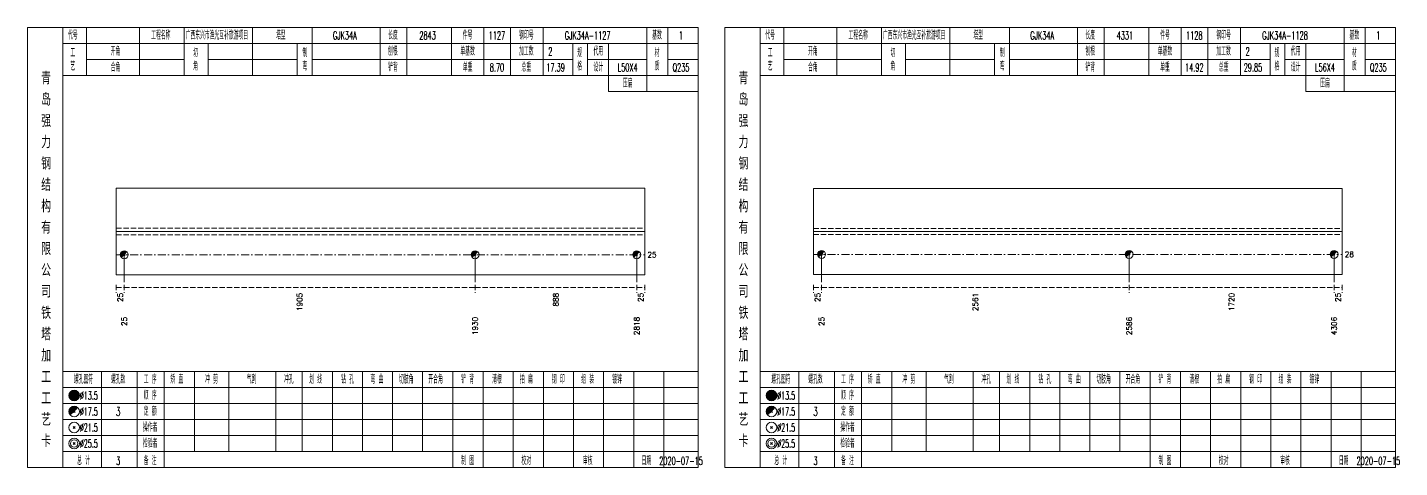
# Model space of a CAD drawing. Extents: x 0 to 2606, y -377 to 6479.
# Drawn here: x 2091 to 2606, y 1575 to 1740 of the extents above; entities that cross this region are included whole.
import ezdxf
from ezdxf.enums import TextEntityAlignment as Align

# ---------------------------------------------------------------- set-up
doc = ezdxf.new("R2010")
doc.units = 0
doc.header["$MEASUREMENT"] = 0
doc.linetypes.add('一点画线', pattern=[5.2, 3, -1, 0.2, -1])
doc.linetypes.add('虚线', pattern=[2.75, 2, -0.75])
doc.layers.get('0').update_dxf_attribs({"linetype": 'CONTINUOUS', "lineweight": 25})
doc.layers.add('1', color=7, linetype='CONTINUOUS', lineweight=25)
doc.layers.add('4', color=7, linetype='CONTINUOUS', lineweight=25)
doc.styles.get("Standard").update_dxf_attribs({"font": 'simplex.shx', "width": 0.7, "height": 3, "bigfont": 'gbhzfs.shx'})

msp = doc.modelspace()

# ---------------------------------------------------------------- linework, layer by layer
at = {"color": 7, "linetype": 'Continuous', "lineweight": 18}
for p, q in [((2124.5, 1679.7), (2124.5, 1647.3)), ((2124.5, 1679.7), (2322.6, 1679.7)), ((2322.6, 1679.7), (2322.6, 1647.3)), ((2385.9, 1679.57), (2385.9, 1647.43)), ((2385.9, 1679.57), (2584, 1679.57)), ((2584, 1679.57), (2584, 1647.43)), ((2124.5, 1663.5), (2322.6, 1663.5)), ((2385.9, 1663.5), (2584, 1663.5))]:
    msp.add_line(p, q, dxfattribs=at)
at = {"color": 1, "linetype": '虚线', "lineweight": 18}
for p, q in [((2124.5, 1664.7), (2322.6, 1664.7)), ((2124.5, 1662.3), (2322.6, 1662.3)), ((2385.9, 1664.57), (2584, 1664.57)), ((2385.9, 1662.43), (2584, 1662.43))]:
    msp.add_line(p, q, dxfattribs=at)
at = {"color": 3, "linetype": '一点画线', "lineweight": 13}
for p, q in [((2124.5, 1654.8), (2322.6, 1654.8)), ((2385.9, 1654.93), (2584, 1654.93))]:
    msp.add_line(p, q, dxfattribs=at)
at = {"color": 7, "linetype": 'Continuous', "lineweight": 13}
for p, q in [((2127.5, 1654.8), (2127.5, 1644.5)), ((2258.98, 1654.8), (2258.98, 1644.5)), ((2319.6, 1654.8), (2319.6, 1644.5)), ((2388.9, 1654.93), (2388.9, 1644.5)), ((2504.18, 1654.93), (2504.18, 1644.5)), ((2581, 1654.93), (2581, 1644.5))]:
    msp.add_line(p, q, dxfattribs=at)
at = {"color": 8, "linetype": '虚线', "lineweight": 9}
for p, q in [((2124.5, 1643.5), (2124.5, 1640.5)), ((2124.5, 1642.5), (2127.5, 1642.5)), ((2127.5, 1643.5), (2127.5, 1640.5)), ((2127.5, 1643.5), (2127.5, 1640.5)), ((2127.5, 1642.5), (2258.98, 1642.5)), ((2258.98, 1643.5), (2258.98, 1640.5)), ((2258.98, 1643.5), (2258.98, 1640.5)), ((2258.98, 1642.5), (2319.6, 1642.5)), ((2319.6, 1643.5), (2319.6, 1640.5)), ((2319.6, 1643.5), (2319.6, 1640.5)), ((2319.6, 1642.5), (2322.6, 1642.5)), ((2322.6, 1643.5), (2322.6, 1640.5)), ((2385.9, 1643.5), (2385.9, 1640.5)), ((2385.9, 1642.5), (2388.9, 1642.5)), ((2388.9, 1643.5), (2388.9, 1640.5)), ((2388.9, 1643.5), (2388.9, 1640.5)), ((2388.9, 1642.5), (2504.18, 1642.5)), ((2504.18, 1643.5), (2504.18, 1640.5)), ((2504.18, 1643.5), (2504.18, 1640.5)), ((2504.18, 1642.5), (2581, 1642.5)), ((2581, 1643.5), (2581, 1640.5)), ((2581, 1643.5), (2581, 1640.5)), ((2581, 1642.5), (2584, 1642.5)), ((2584, 1643.5), (2584, 1640.5))]:
    msp.add_line(p, q, dxfattribs=at)
at = {"layer": '1', "color": 7, "linetype": 'Continuous', "lineweight": 0}
for p, q in [((2127.2, 1654.5), (2127.8, 1655.1)), ((2127.2, 1655.1), (2127.8, 1654.5)), ((2258.68, 1654.5), (2259.28, 1655.1)), ((2258.68, 1655.1), (2259.28, 1654.5)), ((2319.3, 1654.5), (2319.9, 1655.1)), ((2319.3, 1655.1), (2319.9, 1654.5)), ((2388.6, 1654.63), (2389.2, 1655.23)), ((2388.6, 1655.23), (2389.2, 1654.63)), ((2503.88, 1654.63), (2504.48, 1655.23)), ((2503.88, 1655.23), (2504.48, 1654.63)), ((2580.7, 1654.63), (2581.3, 1655.23)), ((2580.7, 1655.23), (2581.3, 1654.63))]:
    msp.add_line(p, q, dxfattribs=at)
at = {"layer": '1', "color": 7, "linetype": 'Continuous', "lineweight": 18}
for p, q in [((2124.5, 1647.3), (2322.6, 1647.3)), ((2385.9, 1647.43), (2584, 1647.43))]:
    msp.add_line(p, q, dxfattribs=at)
at = {"layer": '1', "color": 7, "linetype": 'Continuous', "lineweight": 13}
for centre in [(2127.5, 1654.8), (2258.98, 1654.8), (2319.6, 1654.8), (2388.9, 1654.93), (2504.18, 1654.93), (2581, 1654.93)]:
    msp.add_circle(centre, 1.5, dxfattribs=at)
for centre, radius in [((2388.9, 1654.93), 1.35), ((2504.18, 1654.93), 1.35), ((2581, 1654.93), 1.35), ((2127.5, 1654.8), 1.35), ((2127.5, 1654.8), 1.2), ((2127.5, 1654.8), 1.05), ((2127.5, 1654.8), 0.9), ((2127.5, 1654.8), 0.75), ((2127.5, 1654.8), 0.6), ((2127.5, 1654.8), 0.45), ((2127.5, 1654.8), 0.3), ((2127.5, 1654.8), 0.15), ((2258.98, 1654.8), 1.35), ((2258.98, 1654.8), 1.2), ((2258.98, 1654.8), 1.05), ((2258.98, 1654.8), 0.9), ((2258.98, 1654.8), 0.75), ((2258.98, 1654.8), 0.6), ((2258.98, 1654.8), 0.45), ((2258.98, 1654.8), 0.3), ((2258.98, 1654.8), 0.15), ((2319.6, 1654.8), 1.35), ((2319.6, 1654.8), 1.2), ((2319.6, 1654.8), 1.05), ((2319.6, 1654.8), 0.9), ((2319.6, 1654.8), 0.75), ((2319.6, 1654.8), 0.6), ((2319.6, 1654.8), 0.45), ((2319.6, 1654.8), 0.3), ((2319.6, 1654.8), 0.15), ((2388.9, 1654.93), 1.2), ((2388.9, 1654.93), 1.05), ((2388.9, 1654.93), 0.9), ((2388.9, 1654.93), 0.75), ((2388.9, 1654.93), 0.6), ((2388.9, 1654.93), 0.45), ((2388.9, 1654.93), 0.3), ((2388.9, 1654.93), 0.15), ((2504.18, 1654.93), 1.2), ((2504.18, 1654.93), 1.05), ((2504.18, 1654.93), 0.9), ((2504.18, 1654.93), 0.75), ((2504.18, 1654.93), 0.6), ((2504.18, 1654.93), 0.45), ((2504.18, 1654.93), 0.3), ((2504.18, 1654.93), 0.15), ((2581, 1654.93), 1.2), ((2581, 1654.93), 1.05), ((2581, 1654.93), 0.9), ((2581, 1654.93), 0.75), ((2581, 1654.93), 0.6), ((2581, 1654.93), 0.45), ((2581, 1654.93), 0.3), ((2581, 1654.93), 0.15)]:
    msp.add_arc(centre, radius, 45, 225, dxfattribs=at)
at = {"layer": '4', "color": 1, "linetype": 'Continuous', "lineweight": 18}
for p, q in [((2104.5, 1575), (2104.5, 1740)), ((2113.4, 1722), (2113.4, 1740)), ((2133.2, 1722), (2133.2, 1740)), ((2150, 1722), (2150, 1740)), ((2175.6, 1722), (2175.6, 1740)), ((2197.9, 1722), (2197.9, 1740)), ((2223.4, 1722), (2223.4, 1740)), ((2233.4, 1722), (2233.4, 1740)), ((2250.1, 1722), (2250.1, 1740)), ((2262.3, 1722), (2262.3, 1740)), ((2272.3, 1722), (2272.3, 1740)), ((2284.5, 1722), (2284.5, 1740)), ((2323.4, 1716), (2323.4, 1740)), ((2331.2, 1722), (2331.2, 1740)), ((2365.9, 1575), (2365.9, 1740)), ((2374.8, 1722), (2374.8, 1740)), ((2394.6, 1722), (2394.6, 1740)), ((2411.4, 1722), (2411.4, 1740)), ((2437, 1722), (2437, 1740)), ((2459.3, 1722), (2459.3, 1740)), ((2484.8, 1722), (2484.8, 1740)), ((2494.8, 1722), (2494.8, 1740)), ((2511.5, 1722), (2511.5, 1740)), ((2523.7, 1722), (2523.7, 1740)), ((2533.7, 1722), (2533.7, 1740)), ((2545.9, 1722), (2545.9, 1740)), ((2584.8, 1716), (2584.8, 1740)), ((2592.6, 1722), (2592.6, 1740)), ((2104.5, 1734), (2342.6, 1734)), ((2159, 1722), (2159, 1734)), ((2192.3, 1722), (2192.3, 1734)), ((2295.6, 1722), (2295.6, 1734)), ((2301.2, 1722), (2301.2, 1734)), ((2309, 1716), (2309, 1734)), ((2365.9, 1734), (2604, 1734)), ((2420.4, 1722), (2420.4, 1734)), ((2453.7, 1722), (2453.7, 1734)), ((2557, 1722), (2557, 1734)), ((2562.6, 1722), (2562.6, 1734)), ((2570.4, 1716), (2570.4, 1734)), ((2113.4, 1728), (2150, 1728)), ((2159, 1728), (2192.3, 1728)), ((2197.9, 1728), (2295.6, 1728)), ((2301.2, 1728), (2323.4, 1728)), ((2331.2, 1728), (2342.6, 1728)), ((2374.8, 1728), (2411.4, 1728)), ((2420.4, 1728), (2453.7, 1728)), ((2459.3, 1728), (2557, 1728)), ((2562.6, 1728), (2584.8, 1728)), ((2592.6, 1728), (2604, 1728)), ((2104.5, 1722), (2342.6, 1722)), ((2365.9, 1722), (2604, 1722)), ((2309, 1716), (2342.6, 1716)), ((2570.4, 1716), (2604, 1716)), ((2104.5, 1611), (2342.6, 1611)), ((2119, 1575), (2119, 1611)), ((2132.3, 1575), (2132.3, 1611)), ((2142.4, 1575), (2142.4, 1611)), ((2153.8, 1581), (2153.8, 1611)), ((2166.7, 1581), (2166.7, 1611)), ((2184.3, 1581), (2184.3, 1611)), ((2194.2, 1581), (2194.2, 1611)), ((2205.5, 1581), (2205.5, 1611)), ((2216.8, 1581), (2216.8, 1611)), ((2228.1, 1581), (2228.1, 1611)), ((2239.3, 1581), (2239.3, 1611)), ((2250.7, 1581), (2250.7, 1611)), ((2262, 1581), (2262, 1611)), ((2273.3, 1581), (2273.3, 1611)), ((2284.6, 1581), (2284.6, 1611)), ((2295.9, 1581), (2295.9, 1611)), ((2307.2, 1581), (2307.2, 1611)), ((2318.5, 1581), (2318.5, 1611)), ((2329.8, 1581), (2329.8, 1611)), ((2365.9, 1611), (2604, 1611)), ((2380.4, 1575), (2380.4, 1611)), ((2393.7, 1575), (2393.7, 1611)), ((2403.8, 1575), (2403.8, 1611)), ((2415.2, 1581), (2415.2, 1611)), ((2428.1, 1581), (2428.1, 1611)), ((2445.7, 1581), (2445.7, 1611)), ((2455.6, 1581), (2455.6, 1611)), ((2466.9, 1581), (2466.9, 1611)), ((2478.2, 1581), (2478.2, 1611)), ((2489.5, 1581), (2489.5, 1611)), ((2500.7, 1581), (2500.7, 1611)), ((2512.1, 1581), (2512.1, 1611)), ((2523.4, 1581), (2523.4, 1611)), ((2534.7, 1581), (2534.7, 1611)), ((2546, 1581), (2546, 1611)), ((2557.3, 1581), (2557.3, 1611)), ((2568.6, 1581), (2568.6, 1611)), ((2579.9, 1581), (2579.9, 1611)), ((2591.2, 1581), (2591.2, 1611)), ((2104.5, 1605), (2342.6, 1605)), ((2365.9, 1605), (2604, 1605)), ((2104.5, 1599), (2342.6, 1599)), ((2365.9, 1599), (2604, 1599)), ((2104.5, 1593), (2342.6, 1593)), ((2365.9, 1593), (2604, 1593)), ((2104.5, 1587), (2342.6, 1587)), ((2365.9, 1587), (2604, 1587)), ((2104.5, 1581), (2342.6, 1581)), ((2250.7, 1575), (2250.7, 1581)), ((2262, 1575), (2262, 1581)), ((2273.3, 1575), (2273.3, 1581)), ((2284.6, 1575), (2284.6, 1581)), ((2295.9, 1575), (2295.9, 1581)), ((2307.2, 1575), (2307.2, 1581)), ((2318.5, 1575), (2318.5, 1581)), ((2329.8, 1575), (2329.8, 1581)), ((2365.9, 1581), (2604, 1581)), ((2512.1, 1575), (2512.1, 1581)), ((2523.4, 1575), (2523.4, 1581)), ((2534.7, 1575), (2534.7, 1581)), ((2546, 1575), (2546, 1581)), ((2557.3, 1575), (2557.3, 1581)), ((2568.6, 1575), (2568.6, 1581)), ((2579.9, 1575), (2579.9, 1581)), ((2591.2, 1575), (2591.2, 1581))]:
    msp.add_line(p, q, dxfattribs=at)
at = {"layer": '4', "color": 7, "linetype": 'Continuous', "lineweight": 13}
for p, q in [((2108.5, 1601.8), (2108.9, 1602.2)), ((2108.9, 1601.8), (2108.5, 1602.2)), ((2369.9, 1601.8), (2370.3, 1602.2)), ((2370.3, 1601.8), (2369.9, 1602.2)), ((2108.3, 1589.6), (2109.1, 1590.4)), ((2109.1, 1589.6), (2108.3, 1590.4)), ((2369.7, 1589.6), (2370.5, 1590.4)), ((2370.5, 1589.6), (2369.7, 1590.4)), ((2108.3, 1583.6), (2109.1, 1584.4)), ((2109.1, 1583.6), (2108.3, 1584.4)), ((2369.7, 1583.6), (2370.5, 1584.4)), ((2370.5, 1583.6), (2369.7, 1584.4))]:
    msp.add_line(p, q, dxfattribs=at)
at = {"layer": '4', "color": 7, "linetype": 'Continuous', "lineweight": 0}
for p, q in [((2108.3, 1595.6), (2109.1, 1596.4)), ((2108.3, 1596.4), (2109.1, 1595.6)), ((2369.7, 1595.6), (2370.5, 1596.4)), ((2369.7, 1596.4), (2370.5, 1595.6))]:
    msp.add_line(p, q, dxfattribs=at)
at = {"layer": '4', "color": 1, "linetype": 'Continuous', "lineweight": 18}
for points in [[(2091.2, 1740), (2091.2, 1575), (2342.6, 1575), (2342.6, 1740)], [(2352.6, 1740), (2352.6, 1575), (2604, 1575), (2604, 1740)]]:
    msp.add_lwpolyline(points, close=True, dxfattribs=at)
at = {"layer": '4', "color": 7, "linetype": 'Continuous', "lineweight": 13}
for centre, radius in [((2108.7, 1602), 2), ((2108.7, 1602), 1.8), ((2108.7, 1602), 1.6), ((2108.7, 1602), 1.4), ((2108.7, 1602), 1.2), ((2108.7, 1602), 1), ((2108.7, 1602), 0.8), ((2108.7, 1602), 0.6), ((2108.7, 1602), 0.4), ((2108.7, 1602), 0.2), ((2370.1, 1602), 2), ((2370.1, 1602), 1.8), ((2370.1, 1602), 1.6), ((2370.1, 1602), 1.4), ((2370.1, 1602), 1.2), ((2370.1, 1602), 1), ((2370.1, 1602), 0.8), ((2370.1, 1602), 0.6), ((2370.1, 1602), 0.4), ((2370.1, 1602), 0.2), ((2108.7, 1596), 2), ((2370.1, 1596), 2), ((2108.7, 1590), 2), ((2370.1, 1590), 2), ((2108.7, 1584), 2), ((2108.7, 1584), 1.4), ((2370.1, 1584), 2), ((2370.1, 1584), 1.4)]:
    msp.add_circle(centre, radius, dxfattribs=at)
for centre, radius in [((2108.7, 1596), 1.8), ((2108.7, 1596), 1.6), ((2108.7, 1596), 1.4), ((2108.7, 1596), 1.2), ((2108.7, 1596), 1), ((2108.7, 1596), 0.8), ((2108.7, 1596), 0.6), ((2108.7, 1596), 0.4), ((2108.7, 1596), 0.2), ((2370.1, 1596), 1.8), ((2370.1, 1596), 1.6), ((2370.1, 1596), 1.4), ((2370.1, 1596), 1.2), ((2370.1, 1596), 1), ((2370.1, 1596), 0.8), ((2370.1, 1596), 0.6), ((2370.1, 1596), 0.4), ((2370.1, 1596), 0.2)]:
    msp.add_arc(centre, radius, 45, 225, dxfattribs=at)

# ---------------------------------------------------------------- texts
at = {"color": 7, "linetype": 'Continuous', "lineweight": 13}
for s, p in [('25', (2323.6, 1654.8)), ('28', (2585, 1654.93))]:
    msp.add_text(s, height=2, dxfattribs=at).set_placement(p, align=Align.MIDDLE_LEFT)
at = {"color": 8, "linetype": 'Continuous', "lineweight": 9}
for s, p in [('25', (2126, 1640.5)), ('1905', (2193.24, 1640.5)), ('888', (2289.29, 1640.5)), ('25', (2321.1, 1640.5)), ('25', (2387.4, 1640.5)), ('2561', (2446.54, 1640.5)), ('1720', (2542.59, 1640.5)), ('25', (2582.5, 1640.5))]:
    msp.add_text(s, height=2, rotation=90, dxfattribs=at).set_placement(p, align=Align.MIDDLE_RIGHT)
at = {"layer": '1', "color": 7, "linetype": 'Continuous', "lineweight": 13}
for s, p in [('25', (2127.5, 1631.5)), ('1930', (2258.98, 1631.5)), ('2818', (2319.6, 1631.5)), ('25', (2388.9, 1631.5)), ('2586', (2504.18, 1631.5)), ('4306', (2581, 1631.5))]:
    msp.add_text(s, height=2, rotation=90, dxfattribs=at).set_placement(p, align=Align.MIDDLE_RIGHT)
at = {"layer": '4', "color": 1, "linetype": 'Continuous', "lineweight": 13}
for s, height, width, p in [('代号', 3, 0.6, (2108.2, 1737)), ('工程名称', 3, 0.6, (2141.2, 1737)), ('广西东兴市渔光互补旅游项目', 3, 0.6, (2162.2, 1737)), ('塔型', 3, 0.6, (2186.2, 1737)), ('GJK34A', 3, 0.6, (2210.2, 1737)), ('长度', 3, 0.6, (2228.2, 1737)), ('2843', 3, 0.6, (2241.2, 1737)), ('件号', 3, 0.6, (2256.2, 1737)), ('1127', 3, 0.6, (2267.2, 1737)), ('钢印号', 3, 0.6, (2278.2, 1737)), ('GJK34A-1127', 3, 0.6, (2301.2, 1737)), ('基数', 3, 0.6, (2327.2, 1737)), ('1', 3, 0.6, (2336.2, 1737)), ('代号', 3, 0.6, (2369.6, 1737)), ('工程名称', 3, 0.6, (2402.6, 1737)), ('广西东兴市渔光互补旅游项目', 3, 0.6, (2423.6, 1737)), ('塔型', 3, 0.6, (2447.6, 1737)), ('GJK34A', 3, 0.6, (2471.6, 1737)), ('长度', 3, 0.6, (2489.6, 1737)), ('4331', 3, 0.6, (2502.6, 1737)), ('件号', 3, 0.6, (2517.6, 1737)), ('1128', 3, 0.6, (2528.6, 1737)), ('钢印号', 3, 0.6, (2539.6, 1737)), ('GJK34A-1128', 3, 0.6, (2562.6, 1737)), ('基数', 3, 0.6, (2588.6, 1737)), ('1', 3, 0.6, (2597.6, 1737)), ('工', 3, 0.6, (2108.2, 1730.4)), ('开角', 3, 0.6, (2124.2, 1731)), ('切', 3, 0.6, (2154.2, 1730.4)), ('制', 3, 0.6, (2195.2, 1730.4)), ('刨根', 3, 0.6, (2228.2, 1731)), ('单基数', 3, 0.6, (2256.2, 1731)), ('加工数', 3, 0.6, (2278.2, 1731)), ('2', 3, 0.6, (2287.2, 1731)), ('规', 3, 0.6, (2298.2, 1730.4)), ('代用', 3, 0.6, (2305.2, 1731)), ('材', 3, 0.6, (2327.2, 1730.4)), ('工', 3, 0.6, (2369.6, 1730.4)), ('开角', 3, 0.6, (2385.6, 1731)), ('切', 3, 0.6, (2415.6, 1730.4)), ('制', 3, 0.6, (2456.6, 1730.4)), ('刨根', 3, 0.6, (2489.6, 1731)), ('单基数', 3, 0.6, (2517.6, 1731)), ('加工数', 3, 0.6, (2539.6, 1731)), ('2', 3, 0.6, (2548.6, 1731)), ('规', 3, 0.6, (2559.6, 1730.4)), ('代用', 3, 0.6, (2566.6, 1731)), ('材', 3, 0.6, (2588.6, 1730.4)), ('青', 4.6, 0.8, (2098.2, 1721)), ('艺', 3, 0.6, (2108.2, 1725.4)), ('合角', 3, 0.6, (2124.2, 1725)), ('角', 3, 0.6, (2154.2, 1725.4)), ('弯', 3, 0.6, (2195.2, 1725.4)), ('铲背', 3, 0.6, (2228.2, 1725)), ('单重', 3, 0.6, (2256.2, 1725)), ('8.70', 3, 0.6, (2267.2, 1725)), ('总重', 3, 0.6, (2278.2, 1725)), ('17.39', 3, 0.6, (2289.2, 1725)), ('格', 3, 0.6, (2298.2, 1725.4)), ('设计', 3, 0.6, (2305.2, 1725)), ('L50X4', 3, 0.6, (2316.2, 1725)), ('质', 3, 0.6, (2327.2, 1725.4)), ('Q235', 3, 0.6, (2336.2, 1725)), ('青', 4.6, 0.8, (2359.6, 1721)), ('艺', 3, 0.6, (2369.6, 1725.4)), ('合角', 3, 0.6, (2385.6, 1725)), ('角', 3, 0.6, (2415.6, 1725.4)), ('弯', 3, 0.6, (2456.6, 1725.4)), ('铲背', 3, 0.6, (2489.6, 1725)), ('单重', 3, 0.6, (2517.6, 1725)), ('14.92', 3, 0.6, (2528.6, 1725)), ('总重', 3, 0.6, (2539.6, 1725)), ('29.85', 3, 0.6, (2550.6, 1725)), ('格', 3, 0.6, (2559.6, 1725.4)), ('设计', 3, 0.6, (2566.6, 1725)), ('L56X4', 3, 0.6, (2577.6, 1725)), ('质', 3, 0.6, (2588.6, 1725.4)), ('Q235', 3, 0.6, (2597.6, 1725)), ('压扁', 3, 0.6, (2316.2, 1719)), ('压扁', 3, 0.6, (2577.6, 1719)), ('岛', 4.6, 0.8, (2098.2, 1713)), ('岛', 4.6, 0.8, (2359.6, 1713)), ('强', 4.6, 0.8, (2098.2, 1705)), ('强', 4.6, 0.8, (2359.6, 1705)), ('力', 4.6, 0.8, (2098.2, 1697)), ('力', 4.6, 0.8, (2359.6, 1697)), ('钢', 4.6, 0.8, (2098.2, 1689)), ('钢', 4.6, 0.8, (2359.6, 1689)), ('结', 4.6, 0.8, (2098.2, 1681)), ('结', 4.6, 0.8, (2359.6, 1681)), ('构', 4.6, 0.8, (2098.2, 1673)), ('构', 4.6, 0.8, (2359.6, 1673)), ('有', 4.6, 0.8, (2098.2, 1665)), ('有', 4.6, 0.8, (2359.6, 1665)), ('限', 4.6, 0.8, (2098.2, 1657)), ('限', 4.6, 0.8, (2359.6, 1657)), ('公', 4.6, 0.8, (2098.2, 1649)), ('公', 4.6, 0.8, (2359.6, 1649)), ('司', 4.6, 0.8, (2098.2, 1641)), ('司', 4.6, 0.8, (2359.6, 1641)), ('铁', 4.6, 0.8, (2098.2, 1633)), ('铁', 4.6, 0.8, (2359.6, 1633)), ('塔', 4.6, 0.8, (2098.2, 1625)), ('塔', 4.6, 0.8, (2359.6, 1625)), ('加', 4.6, 0.8, (2098.2, 1617)), ('加', 4.6, 0.8, (2359.6, 1617)), ('工', 4.6, 0.8, (2098.2, 1609)), ('工', 4.6, 0.8, (2359.6, 1609)), ('螺孔图符', 3, 0.6, (2112.2, 1608)), ('螺孔数', 3, 0.6, (2125.2, 1608)), ('工 序', 3, 0.6, (2137.2, 1608)), ('矫 直', 3, 0.6, (2147.2, 1608)), ('冲 剪', 3, 0.6, (2160.2, 1608)), ('气割', 3, 0.6, (2175.2, 1608)), ('冲孔', 3, 0.6, (2189.2, 1608)), ('划 线', 3, 0.6, (2199.2, 1608)), ('钻 孔', 3, 0.6, (2211.2, 1608)), ('弯 曲', 3, 0.6, (2222.2, 1608)), ('切肢角', 3, 0.6, (2233.2, 1608)), ('开合角', 3, 0.6, (2244.2, 1608)), ('铲 背', 3, 0.6, (2256.2, 1608)), ('清根', 3, 0.6, (2267.2, 1608)), ('拍 扁', 3, 0.6, (2278.2, 1608)), ('钢 印', 3, 0.6, (2290.2, 1608)), ('组 装', 3, 0.6, (2301.2, 1608)), ('镀锌', 3, 0.6, (2312.2, 1608)), ('螺孔图符', 3, 0.6, (2373.6, 1608)), ('螺孔数', 3, 0.6, (2386.6, 1608)), ('工 序', 3, 0.6, (2398.6, 1608)), ('矫 直', 3, 0.6, (2408.6, 1608)), ('冲 剪', 3, 0.6, (2421.6, 1608)), ('气割', 3, 0.6, (2436.6, 1608)), ('冲孔', 3, 0.6, (2450.6, 1608)), ('划 线', 3, 0.6, (2460.6, 1608)), ('钻 孔', 3, 0.6, (2472.6, 1608)), ('弯 曲', 3, 0.6, (2483.6, 1608)), ('切肢角', 3, 0.6, (2494.6, 1608)), ('开合角', 3, 0.6, (2505.6, 1608)), ('铲 背', 3, 0.6, (2517.6, 1608)), ('清根', 3, 0.6, (2528.6, 1608)), ('拍 扁', 3, 0.6, (2539.6, 1608)), ('钢 印', 3, 0.6, (2551.6, 1608)), ('组 装', 3, 0.6, (2562.6, 1608)), ('镀锌', 3, 0.6, (2573.6, 1608)), ('工', 4.6, 0.8, (2098.2, 1601)), ('%%C13.5', 3, 0.5, (2114.2, 1602)), ('顺 序', 3, 0.6, (2137.2, 1602)), ('工', 4.6, 0.8, (2359.6, 1601)), ('%%C13.5', 3, 0.5, (2375.6, 1602)), ('顺 序', 3, 0.6, (2398.6, 1602)), ('艺', 4.6, 0.8, (2098.2, 1593)), ('%%C17.5', 3, 0.5, (2114.2, 1596)), ('3', 3.2, 0.6, (2125.2, 1596)), ('定 额', 3, 0.6, (2137.2, 1596)), ('艺', 4.6, 0.8, (2359.6, 1593)), ('%%C17.5', 3, 0.5, (2375.6, 1596)), ('3', 3.2, 0.6, (2386.6, 1596)), ('定 额', 3, 0.6, (2398.6, 1596)), ('%%C21.5', 3, 0.5, (2114.2, 1590)), ('操作者', 3, 0.6, (2137.2, 1590)), ('%%C21.5', 3, 0.5, (2375.6, 1590)), ('操作者', 3, 0.6, (2398.6, 1590)), ('卡', 4.6, 0.8, (2098.2, 1585)), ('%%C25.5', 3, 0.5, (2114.2, 1584)), ('检验者', 3, 0.6, (2137.2, 1584)), ('卡', 4.6, 0.8, (2359.6, 1585)), ('%%C25.5', 3, 0.5, (2375.6, 1584)), ('检验者', 3, 0.6, (2398.6, 1584)), ('总 计', 3, 0.6, (2112.2, 1577.5)), ('备 注', 3, 0.6, (2137.2, 1577.5)), ('制 图', 3, 0.6, (2256.2, 1577.5)), ('校对', 3, 0.6, (2278.2, 1577.5)), ('审核', 3, 0.6, (2301.2, 1577.5)), ('日期', 3, 0.6, (2323.2, 1577.5)), ('总 计', 3, 0.6, (2373.6, 1577.5)), ('备 注', 3, 0.6, (2398.6, 1577.5)), ('制 图', 3, 0.6, (2517.6, 1577.5)), ('校对', 3, 0.6, (2539.6, 1577.5)), ('审核', 3, 0.6, (2562.6, 1577.5)), ('日期', 3, 0.6, (2584.6, 1577.5)), ('3', 3, 0.6, (2125.2, 1577.5)), ('2020-07-15', 3, 0.6, (2336.2, 1577.5)), ('3', 3, 0.6, (2386.6, 1577.5)), ('2020-07-15', 3, 0.6, (2597.6, 1577.5))]:
    msp.add_text(s, height=height, dxfattribs=dict(at, width=width)).set_placement(p, align=Align.MIDDLE_CENTER)

doc.saveas('drawing.dxf')
